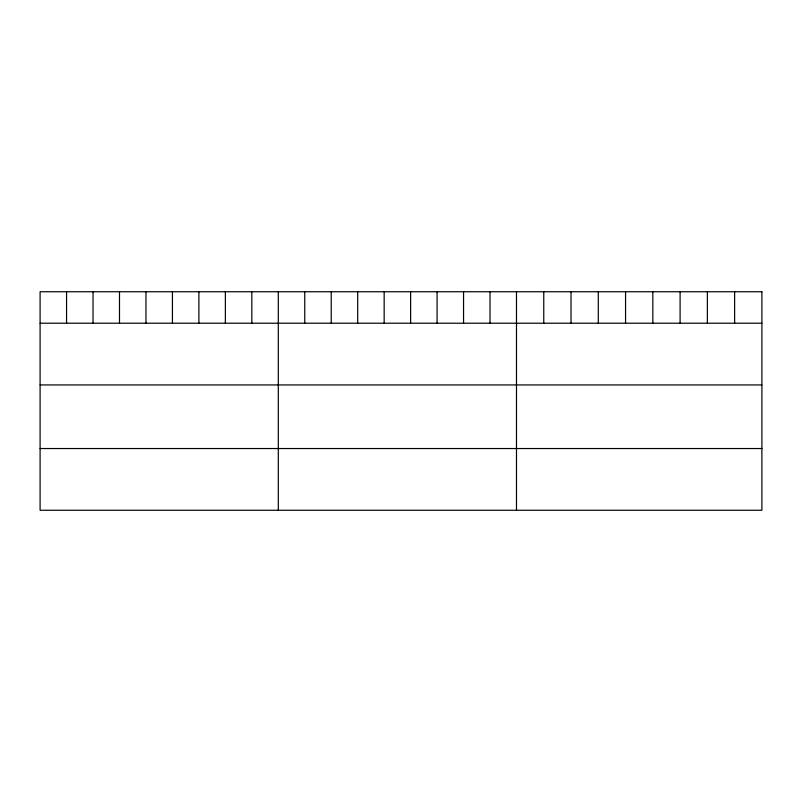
<?xml version="1.0" encoding="UTF-8"?>
<svg xmlns="http://www.w3.org/2000/svg" width="802" height="802" viewBox="0 0 802 802"><rect width="100%" height="100%" fill="white"/><g stroke="black" fill="none" stroke-linecap="round" stroke-linejoin="round"><path stroke-width="1.2" d="M40.1 323.216L761.9 323.216M40.1 384.94L761.9 384.94M40.1 448.539L761.9 448.539M734.632 291.738L734.632 323.216M707.364 291.738L707.364 323.216M680.096 291.738L680.096 323.216M652.828 291.738L652.828 323.216M625.56 291.738L625.56 323.216M598.292 291.738L598.292 323.216M571.024 291.738L571.024 323.216M543.756 291.738L543.756 323.216M516.488 291.738L516.488 510.262M490.022 291.738L490.022 323.216M463.556 291.738L463.556 323.216M437.09 291.738L437.09 323.216M410.624 291.738L410.624 323.216M384.158 291.738L384.158 323.216M357.692 291.738L357.692 323.216M331.226 291.738L331.226 323.216M304.76 291.738L304.76 323.216M278.294 291.738L278.294 510.262M251.828 291.738L251.828 323.216M225.362 291.738L225.362 323.216M198.896 291.738L198.896 323.216M172.43 291.738L172.43 323.216M145.964 291.738L145.964 323.216M119.498 291.738L119.498 323.216M93.032 291.738L93.032 323.216M66.566 291.738L66.566 323.216M761.9 291.738L40.1 291.738L40.1 510.262L761.9 510.262L761.9 291.738"/></g></svg>
